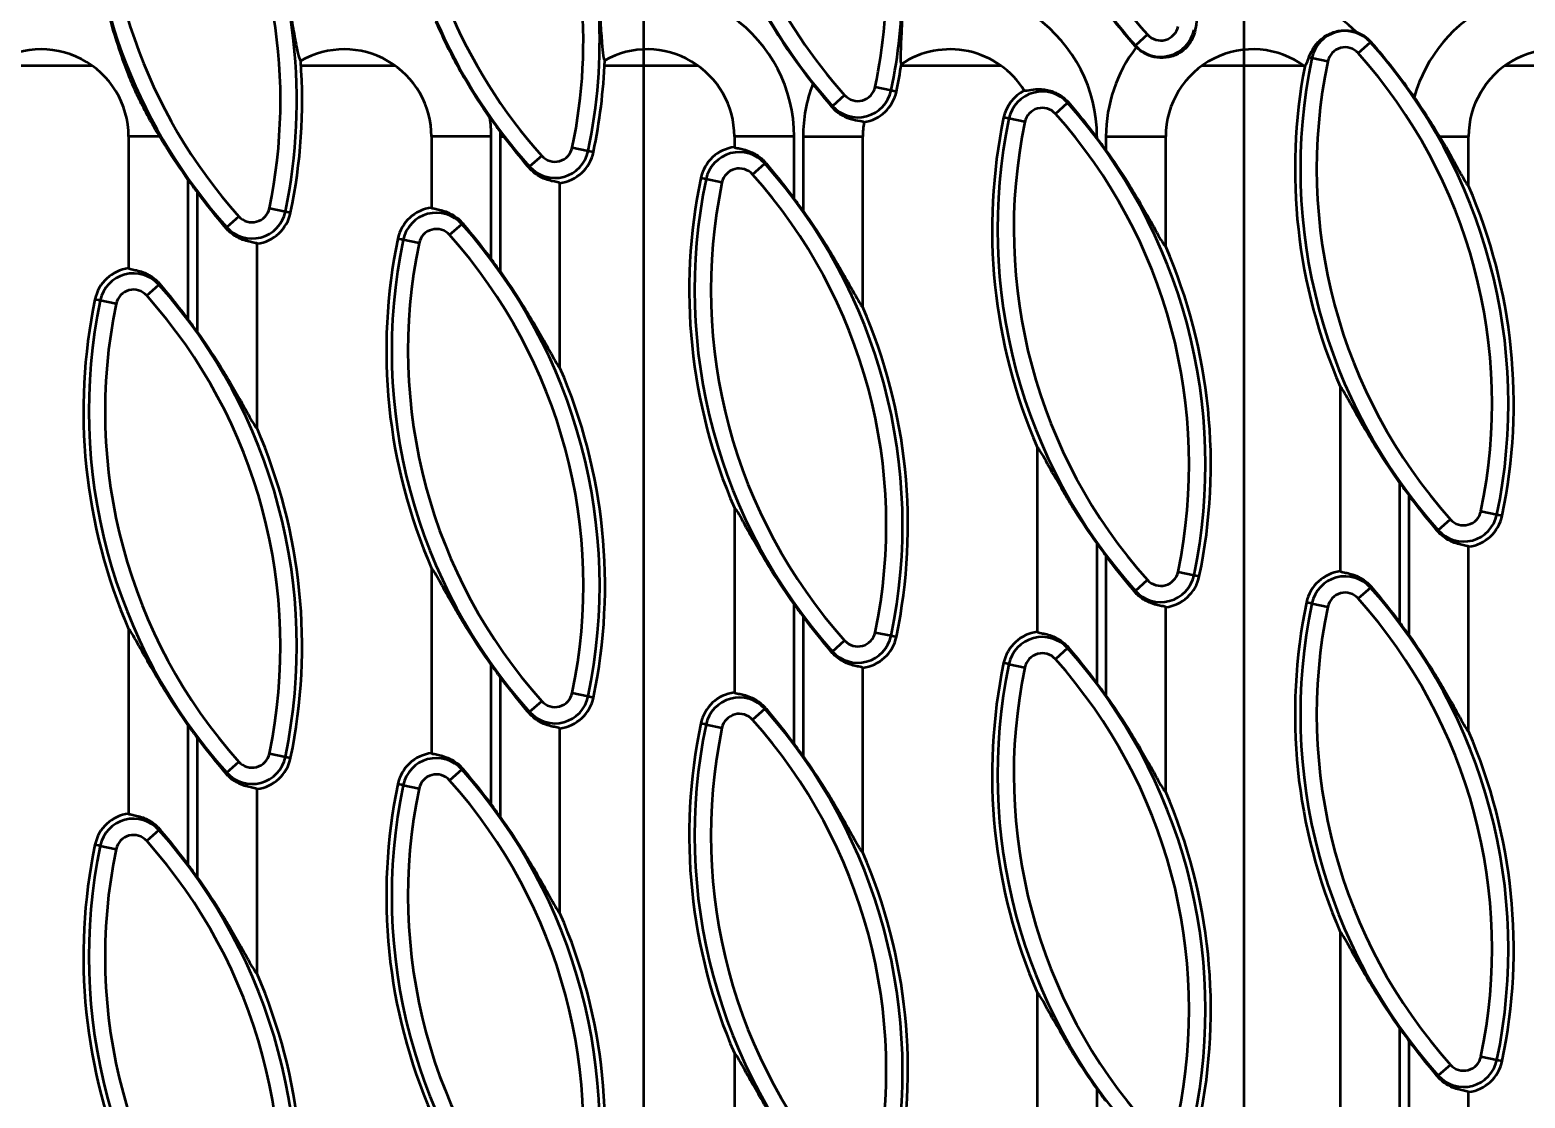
# Model space of a CAD drawing. Header units: millimetres. Extents: x 0 to 2774, y -40 to 1485.
# Drawn here: x 1103.8 to 1240.9, y 571.4 to 669.3 of the extents above; entities that cross this region are included whole.
import ezdxf

# ---------------------------------------------------------------- set-up
doc = ezdxf.new("R2010")
doc.units = ezdxf.units.MM
doc.header["$LTSCALE"] = 2.5
for name, color, linetype, lineweight in [('Detailumgrenzung (ISO)', 7, 'Continuous', 50), ('Sichtbar (ISO)', 7, 'Continuous', 50), ('Sichtbar schmal (ISO)', 7, 'Continuous', 50)]:
    doc.layers.add(name, color=color, linetype=linetype, lineweight=lineweight)

# ---------------------------------------------------------------- blocks, each defined once
blk = doc.blocks.new('2DDetail0')
at = {"layer": 'Detailumgrenzung (ISO)', "flags": 128}
blk.add_lwpolyline([(464.043, 172.653), (486.068, 172.653), (486.068, 281.458), (464.043, 281.458), (464.043, 172.653)], dxfattribs=at)

msp = doc.modelspace()

# ---------------------------------------------------------------- linework, layer by layer
at = {"layer": 'Sichtbar (ISO)'}
for p, q in [((1112.877, 659.516), (1112.877, 647.439)), ((1140.655, 659.516), (1140.655, 652.995)), ((1168.433, 659.516), (1168.433, 658.55)), ((1180.21, 643.883), (1180.21, 659.516)), ((1207.988, 649.439), (1207.988, 659.516)), ((1235.766, 654.994), (1235.766, 659.516)), ((1152.433, 638.328), (1152.433, 655.258)), ((1124.655, 632.772), (1124.655, 649.703)), ((1223.988, 636.592), (1223.988, 619.662)), ((1196.21, 631.037), (1196.21, 614.106)), ((1168.433, 625.481), (1168.433, 608.55)), ((1235.766, 604.994), (1235.766, 621.925)), ((1140.655, 619.926), (1140.655, 602.995)), ((1207.988, 599.439), (1207.988, 616.37)), ((1112.877, 614.37), (1112.877, 597.439)), ((1180.21, 593.883), (1180.21, 610.814)), ((1152.433, 588.328), (1152.433, 605.258)), ((1124.655, 582.772), (1124.655, 599.703)), ((1223.988, 586.592), (1223.988, 569.662)), ((1196.21, 581.037), (1196.21, 564.106)), ((1168.433, 575.481), (1168.433, 558.55)), ((1235.766, 554.994), (1235.766, 571.925))]:
    msp.add_line(p, q, dxfattribs=at)
for centre, radius, start, end in [((1214.504, 695.449), 49.775, 204.2374, 218.65446), ((1242.282, 701.005), 49.775, 211.47535, 221.785), ((1207.534, 669.953), 3.175, 221.785, 224.96502), ((1224.442, 666.078), 3.175, 41.785, 70.76618), ((1189.694, 635.026), 49.775, 34.36694, 41.785), ((1104.877, 659.516), 8, 0, 125.3978), ((1078.583, 662.804), 50.212, 348.215, 4.16225), ((1132.655, 659.516), 8, 0, 119.92904), ((1106.361, 668.36), 50.212, 348.215, 357.88226), ((1160.433, 659.516), 8, 0, 119.12127), ((1188.21, 659.516), 8, 31.81441, 123.90218), ((1215.988, 659.516), 8, 53.61332, 180), ((1243.766, 659.516), 8, 59.63825, 180), ((1134.139, 673.915), 50.212, 348.215, 351.10984), ((1270.059, 656.56), 50.212, 169.21541, 203.43238), ((1196.664, 660.522), 3.612, 117.2781, 168.215), ((1179.757, 664.398), 3.612, 278.95512, 348.215), ((1186.726, 689.894), 49.775, 215.13482, 216.97769), ((1242.282, 651.005), 50.212, 168.215, 203.43238), ((1188.21, 659.516), 8, 170.54752, 180), ((1168.886, 654.967), 3.612, 97.21491, 168.215), ((1161.917, 629.471), 49.775, 35.35783, 36.96405), ((1151.979, 658.842), 3.612, 277.21491, 348.215), ((1158.948, 684.338), 49.775, 215.35783, 216.96405), ((1214.504, 645.449), 50.212, 168.215, 203.43238), ((1189.694, 635.026), 50.212, 348.215, 23.43238), ((1141.108, 649.411), 3.612, 97.21491, 168.215), ((1134.139, 623.915), 49.775, 35.35783, 36.96405), ((1124.201, 653.287), 3.612, 277.21491, 348.215), ((1186.726, 639.894), 50.212, 168.215, 203.43238), ((1161.917, 629.471), 50.212, 348.215, 23.43238), ((1113.331, 643.856), 3.612, 97.21491, 168.215), ((1106.361, 618.36), 49.775, 35.35783, 36.96405), ((1158.948, 634.338), 50.212, 168.215, 203.43238), ((1134.139, 623.915), 50.212, 348.215, 23.43238), ((1078.583, 612.804), 49.775, 35.35783, 36.96405), ((1106.361, 618.36), 50.212, 348.215, 23.43238), ((1078.583, 612.804), 50.212, 348.215, 23.43238), ((1270.059, 656.56), 49.775, 215.35783, 216.96405), ((1235.312, 625.509), 3.612, 277.21491, 348.215), ((1242.282, 651.005), 49.775, 215.35783, 216.96405), ((1207.534, 619.953), 3.612, 277.21491, 348.215), ((1224.442, 616.078), 3.612, 97.21491, 168.215), ((1214.504, 645.449), 49.775, 215.35783, 216.96405), ((1270.059, 606.56), 50.212, 168.215, 203.43238), ((1189.694, 585.026), 49.775, 35.35783, 36.96405), ((1179.757, 614.398), 3.612, 277.21491, 348.215), ((1196.664, 610.522), 3.612, 97.21491, 168.215), ((1186.726, 639.894), 49.775, 215.35783, 216.96405), ((1242.282, 601.005), 50.212, 168.215, 203.43238), ((1161.917, 579.471), 49.775, 35.35783, 36.96405), ((1151.979, 608.842), 3.612, 277.21491, 348.215), ((1168.886, 604.967), 3.612, 97.21491, 168.215), ((1158.948, 634.338), 49.775, 215.35783, 216.96405), ((1214.504, 595.449), 50.212, 168.215, 203.43238), ((1189.694, 585.026), 50.212, 348.215, 23.43238), ((1134.139, 573.915), 49.775, 35.35783, 36.96405), ((1124.201, 603.287), 3.612, 277.21491, 348.215), ((1141.108, 599.411), 3.612, 97.21491, 168.215), ((1186.726, 589.894), 50.212, 168.215, 203.43238), ((1161.917, 579.471), 50.212, 348.215, 23.43238), ((1106.361, 568.36), 49.775, 35.35783, 36.96405), ((1113.331, 593.856), 3.612, 97.21491, 168.215), ((1158.948, 584.338), 50.212, 168.215, 203.43238), ((1134.139, 573.915), 50.212, 348.215, 23.43238), ((1078.583, 562.804), 49.775, 35.35783, 36.96405), ((1106.361, 568.36), 50.212, 348.215, 23.43238), ((1078.583, 562.804), 50.212, 348.215, 23.43238), ((1270.059, 606.56), 49.775, 215.35783, 216.96405), ((1235.312, 575.509), 3.612, 277.21491, 348.215), ((1242.282, 601.005), 49.775, 215.35783, 216.96405)]:
    msp.add_arc(centre, radius, start, end, dxfattribs=at)
for points, knots in [([(1127.507, 671.971), (1127.637, 671.276), (1127.762, 670.585), (1128.001, 669.253), (1128.111, 668.625), (1128.304, 667.606), (1128.388, 667.204), (1128.538, 666.643), (1128.604, 666.483), (1128.663, 666.449)], [-0.83073012, -0.83073012, -0.83073012, -0.83073012, -0.61869825, -0.61869825, -0.39679212, -0.39679212, -0.19477847, -0.19477847, 0, 0, 0, 0]), ([(1155.985, 672.238), (1156.045, 671.469), (1156.099, 670.705), (1156.196, 669.293), (1156.238, 668.648), (1156.318, 667.632), (1156.356, 667.237), (1156.441, 666.694), (1156.487, 666.539), (1156.539, 666.504)], [-0.83946536, -0.83946536, -0.83946536, -0.83946536, -0.60841868, -0.60841868, -0.38200031, -0.38200031, -0.18504389, -0.18504389, 0, 0, 0, 0]), ([(1183.887, 672.281), (1183.871, 671.795), (1183.853, 671.312), (1183.813, 670.368), (1183.792, 669.909), (1183.737, 668.758), (1183.703, 668.099), (1183.668, 667.139), (1183.661, 666.785), (1183.682, 666.317), (1183.706, 666.185), (1183.748, 666.155)], [-0.86498591, -0.86498591, -0.86498591, -0.86498591, -0.71988853, -0.71988853, -0.5752164, -0.5752164, -0.33887455, -0.33887455, -0.15901342, -0.15901342, 0, 0, 0, 0]), ([(1211.142, 672.091), (1211.007, 671.192), (1210.862, 670.302), (1210.706, 669.402), (1210.697, 669.348), (1210.688, 669.295)], [-0.52212681, -0.52212681, -0.52212681, -0.52212681, -0.25051168, -0.25051168, -0.23341068, -0.23341068, -0.23341068, -0.23341068]), ([(1115.738, 659.516), (1115.478, 659.943), (1115.233, 660.359), (1114.645, 661.393), (1114.335, 661.971), (1113.829, 662.983), (1113.632, 663.399), (1113.217, 664.33), (1113.016, 664.815), (1112.507, 666.123), (1112.207, 666.974), (1111.559, 668.984), (1111.187, 670.253), (1110.829, 671.607)], [-1.6298574, -1.6298574, -1.6298574, -1.6298574, -1.4526309, -1.4526309, -1.1869705, -1.1869705, -0.9968914, -0.9968914, -0.7798687, -0.7798687, -0.4201663, -0.4201663, 0, 0, 0, 0]), ([(1146.02, 661.248), (1145.692, 661.715), (1145.369, 662.188), (1144.77, 663.097), (1144.487, 663.542), (1143.86, 664.563), (1143.533, 665.123), (1142.871, 666.316), (1142.56, 666.908), (1141.838, 668.355), (1141.453, 669.187), (1141.087, 670.029)], [-0.99107799, -0.99107799, -0.99107799, -0.99107799, -0.82202369, -0.82202369, -0.66846052, -0.66846052, -0.4742175, -0.4742175, -0.27546673, -0.27546673, 0, 0, 0, 0]), ([(1210.688, 669.295), (1210.642, 669.032), (1210.563, 668.775), (1210.325, 668.245), (1210.15, 667.972), (1209.734, 667.513), (1209.514, 667.33), (1208.946, 666.985), (1208.611, 666.862), (1207.945, 666.725), (1207.577, 666.709), (1206.856, 666.807), (1206.514, 666.908), (1205.858, 667.228), (1205.553, 667.444), (1205.288, 667.71)], [-0.73449224, -0.73449224, -0.73449224, -0.73449224, -0.64825933, -0.64825933, -0.54719099, -0.54719099, -0.45836789, -0.45836789, -0.34416788, -0.34416788, -0.22323963, -0.22323963, -0.11271309, -0.11271309, 0, 0, 0, 0]), ([(1221.122, 666.77), (1221.202, 667.001), (1221.312, 667.262), (1221.642, 667.815), (1221.864, 668.104), (1222.424, 668.612), (1222.739, 668.823), (1223.466, 669.138), (1223.861, 669.233), (1224.682, 669.271), (1225.096, 669.212), (1225.488, 669.076)], [-0.63329191, -0.63329191, -0.63329191, -0.63329191, -0.50508909, -0.50508909, -0.37047539, -0.37047539, -0.24771256, -0.24771256, -0.12447132, -0.12447132, 0, 0, 0, 0]), ([(1220.734, 665.956), (1220.787, 665.979), (1220.855, 666.089), (1220.993, 666.412), (1221.055, 666.576), (1221.122, 666.77)], [-0.55428354, -0.55428354, -0.55428354, -0.55428354, -0.39044752, -0.39044752, -0.28104472, -0.28104472, -0.28104472, -0.28104472]), ([(1195.008, 663.733), (1195.08, 663.715), (1195.226, 663.738), (1195.684, 663.812), (1195.988, 663.859), (1196.68, 663.858), (1197.04, 663.819), (1197.765, 663.609), (1198.12, 663.448), (1198.674, 663.058), (1198.879, 662.874), (1199.061, 662.664)], [-0.80285678, -0.80285678, -0.80285678, -0.80285678, -0.65849774, -0.65849774, -0.51041371, -0.51041371, -0.37627405, -0.37627405, -0.24873873, -0.24873873, -0.16363193, -0.16363193, -0.16363193, -0.16363193]), ([(1199.061, 662.664), (1199.481, 662.179), (1199.893, 661.686), (1200.742, 660.635), (1201.175, 660.079), (1201.601, 659.516)], [-0.40773775, -0.40773775, -0.40773775, -0.40773775, -0.21201726, -0.21201726, 0, 0, 0, 0]), ([(1180.319, 660.829), (1180.259, 660.887), (1180.044, 660.91), (1179.501, 661.004), (1179.173, 661.073), (1178.5, 661.339), (1178.181, 661.511), (1177.695, 661.892), (1177.518, 662.061), (1177.357, 662.253)], [-0.69657519, -0.69657519, -0.69657519, -0.69657519, -0.53053486, -0.53053486, -0.37895062, -0.37895062, -0.2483974, -0.2483974, -0.16724771, -0.16724771, -0.16724771, -0.16724771]), ([(1118.354, 655.534), (1117.671, 656.498), (1116.975, 657.535), (1116.124, 658.885), (1115.928, 659.202), (1115.738, 659.516)], [3.48531602, 3.48531602, 3.48531602, 3.48531602, 3.83122755, 3.83122755, 3.93779261, 3.93779261, 3.93779261, 3.93779261]), ([(1149.568, 656.688), (1149.524, 656.741), (1149.479, 656.794), (1148.728, 657.692), (1147.993, 658.605), (1147.322, 659.481), (1147.308, 659.498), (1147.295, 659.516)], [0.70958265, 0.70958265, 0.70958265, 0.70958265, 0.73010989, 0.73010989, 1.0546565, 1.0546565, 1.06126588, 1.06126588, 1.06126588, 1.06126588]), ([(1168.433, 658.55), (1168.481, 658.51), (1168.612, 658.48), (1169.087, 658.388), (1169.485, 658.312), (1170.093, 658.053), (1170.284, 657.958), (1170.668, 657.714), (1170.86, 657.566), (1171.119, 657.32), (1171.21, 657.224), (1171.297, 657.121)], [0.04336489, 0.04336489, 0.04336489, 0.04336489, 0.19996601, 0.19996601, 0.39993202, 0.39993202, 0.47560066, 0.47560066, 0.55126929, 0.55126929, 0.59299387, 0.59299387, 0.59299387, 0.59299387]), ([(1202.511, 658.275), (1203.194, 657.311), (1203.89, 656.273), (1205.314, 654.015), (1206.022, 652.794), (1206.983, 651.076), (1207.39, 650.326), (1207.734, 649.75), (1207.811, 649.628), (1207.926, 649.474), (1207.966, 649.436), (1207.988, 649.439)], [3.485316, 3.485316, 3.485316, 3.485316, 3.8312275, 3.8312275, 4.2428686, 4.2428686, 4.5039478, 4.5039478, 4.5816976, 4.5816976, 4.6534636, 4.6534636, 4.6534636, 4.6534636]), ([(1233.106, 659.516), (1233.229, 659.312), (1233.349, 659.109), (1234.004, 657.994), (1234.494, 657.108), (1235.097, 656.022), (1235.299, 655.659), (1235.536, 655.265), (1235.605, 655.159), (1235.708, 655.025), (1235.744, 654.992), (1235.766, 654.994)], [1.25122174, 1.25122174, 1.25122174, 1.25122174, 1.32007666, 1.32007666, 1.63136927, 1.63136927, 1.78495243, 1.78495243, 1.86174401, 1.86174401, 1.93251551, 1.93251551, 1.93251551, 1.93251551]), ([(1171.297, 657.121), (1171.341, 657.068), (1171.386, 657.015), (1172.137, 656.117), (1172.872, 655.204), (1173.656, 654.182), (1173.782, 654.015), (1173.91, 653.846)], [0.70958265, 0.70958265, 0.70958265, 0.70958265, 0.73010989, 0.73010989, 1.0546565, 1.0546565, 1.11670002, 1.11670002, 1.11670002, 1.11670002]), ([(1152.433, 655.258), (1152.384, 655.299), (1152.253, 655.329), (1151.778, 655.421), (1151.38, 655.497), (1150.772, 655.756), (1150.581, 655.851), (1150.197, 656.095), (1150.005, 656.243), (1149.746, 656.489), (1149.655, 656.585), (1149.568, 656.688)], [0.04336489, 0.04336489, 0.04336489, 0.04336489, 0.19996601, 0.19996601, 0.39993202, 0.39993202, 0.47560066, 0.47560066, 0.55126929, 0.55126929, 0.59299387, 0.59299387, 0.59299387, 0.59299387]), ([(1121.791, 651.133), (1121.746, 651.185), (1121.702, 651.239), (1120.95, 652.137), (1120.215, 653.05), (1119.432, 654.071), (1119.305, 654.238), (1119.178, 654.408)], [0.70958265, 0.70958265, 0.70958265, 0.70958265, 0.73010989, 0.73010989, 1.0546565, 1.0546565, 1.11670002, 1.11670002, 1.11670002, 1.11670002]), ([(1140.655, 652.995), (1140.703, 652.954), (1140.834, 652.925), (1141.31, 652.832), (1141.707, 652.757), (1142.315, 652.498), (1142.506, 652.402), (1142.89, 652.159), (1143.082, 652.01), (1143.341, 651.764), (1143.432, 651.669), (1143.519, 651.565)], [0.04336489, 0.04336489, 0.04336489, 0.04336489, 0.19996601, 0.19996601, 0.39993202, 0.39993202, 0.47560066, 0.47560066, 0.55126929, 0.55126929, 0.59299387, 0.59299387, 0.59299387, 0.59299387]), ([(1174.733, 652.719), (1175.417, 651.756), (1176.113, 650.718), (1177.536, 648.459), (1178.244, 647.238), (1179.205, 645.52), (1179.612, 644.77), (1179.956, 644.195), (1180.033, 644.072), (1180.148, 643.918), (1180.188, 643.881), (1180.21, 643.883)], [3.485316, 3.485316, 3.485316, 3.485316, 3.8312275, 3.8312275, 4.2428686, 4.2428686, 4.5039478, 4.5039478, 4.5816976, 4.5816976, 4.6534636, 4.6534636, 4.6534636, 4.6534636]), ([(1143.519, 651.565), (1143.563, 651.512), (1143.608, 651.459), (1144.359, 650.561), (1145.094, 649.648), (1145.878, 648.626), (1146.005, 648.459), (1146.132, 648.29)], [0.70958265, 0.70958265, 0.70958265, 0.70958265, 0.73010989, 0.73010989, 1.0546565, 1.0546565, 1.11670002, 1.11670002, 1.11670002, 1.11670002]), ([(1124.655, 649.703), (1124.606, 649.744), (1124.475, 649.773), (1124, 649.866), (1123.602, 649.941), (1122.994, 650.2), (1122.803, 650.296), (1122.419, 650.539), (1122.228, 650.688), (1121.968, 650.933), (1121.877, 651.029), (1121.791, 651.133)], [0.04336489, 0.04336489, 0.04336489, 0.04336489, 0.19996601, 0.19996601, 0.39993202, 0.39993202, 0.47560066, 0.47560066, 0.55126929, 0.55126929, 0.59299387, 0.59299387, 0.59299387, 0.59299387]), ([(1112.877, 647.439), (1112.925, 647.399), (1113.056, 647.369), (1113.532, 647.277), (1113.93, 647.201), (1114.537, 646.942), (1114.728, 646.847), (1115.112, 646.603), (1115.304, 646.455), (1115.563, 646.209), (1115.654, 646.113), (1115.741, 646.01)], [0.04336489, 0.04336489, 0.04336489, 0.04336489, 0.19996601, 0.19996601, 0.39993202, 0.39993202, 0.47560066, 0.47560066, 0.55126929, 0.55126929, 0.59299387, 0.59299387, 0.59299387, 0.59299387]), ([(1115.741, 646.01), (1115.786, 645.957), (1115.83, 645.904), (1116.582, 645.006), (1117.317, 644.093), (1118.1, 643.071), (1118.227, 642.904), (1118.354, 642.735)], [0.70958265, 0.70958265, 0.70958265, 0.70958265, 0.73010989, 0.73010989, 1.0546565, 1.0546565, 1.11670002, 1.11670002, 1.11670002, 1.11670002]), ([(1146.955, 647.164), (1147.639, 646.2), (1148.335, 645.162), (1149.758, 642.903), (1150.467, 641.683), (1151.428, 639.965), (1151.834, 639.215), (1152.178, 638.639), (1152.255, 638.517), (1152.37, 638.363), (1152.411, 638.325), (1152.433, 638.328)], [3.485316, 3.485316, 3.485316, 3.485316, 3.8312275, 3.8312275, 4.2428686, 4.2428686, 4.5039478, 4.5039478, 4.5816976, 4.5816976, 4.6534636, 4.6534636, 4.6534636, 4.6534636]), ([(1119.178, 641.608), (1119.861, 640.645), (1120.557, 639.607), (1121.981, 637.348), (1122.689, 636.127), (1123.65, 634.409), (1124.056, 633.659), (1124.4, 633.084), (1124.477, 632.961), (1124.593, 632.807), (1124.633, 632.77), (1124.655, 632.772)], [3.485316, 3.485316, 3.485316, 3.485316, 3.8312275, 3.8312275, 4.2428686, 4.2428686, 4.5039478, 4.5039478, 4.5816976, 4.5816976, 4.6534636, 4.6534636, 4.6534636, 4.6534636]), ([(1229.465, 627.756), (1228.782, 628.72), (1228.086, 629.758), (1226.662, 632.017), (1225.954, 633.237), (1224.993, 634.955), (1224.587, 635.705), (1224.243, 636.281), (1224.165, 636.403), (1224.05, 636.557), (1224.01, 636.595), (1223.988, 636.592)], [3.485316, 3.485316, 3.485316, 3.485316, 3.8312275, 3.8312275, 4.2428686, 4.2428686, 4.5039478, 4.5039478, 4.5816976, 4.5816976, 4.6534636, 4.6534636, 4.6534636, 4.6534636]), ([(1201.688, 622.201), (1201.004, 623.164), (1200.308, 624.202), (1198.884, 626.461), (1198.176, 627.682), (1197.215, 629.4), (1196.809, 630.15), (1196.465, 630.725), (1196.388, 630.848), (1196.272, 631.002), (1196.232, 631.039), (1196.21, 631.037)], [3.485316, 3.485316, 3.485316, 3.485316, 3.8312275, 3.8312275, 4.2428686, 4.2428686, 4.5039478, 4.5039478, 4.5816976, 4.5816976, 4.6534636, 4.6534636, 4.6534636, 4.6534636]), ([(1173.91, 616.645), (1173.226, 617.609), (1172.53, 618.647), (1171.107, 620.905), (1170.398, 622.126), (1169.437, 623.844), (1169.031, 624.594), (1168.687, 625.17), (1168.61, 625.292), (1168.495, 625.446), (1168.454, 625.484), (1168.433, 625.481)], [3.485316, 3.485316, 3.485316, 3.485316, 3.8312275, 3.8312275, 4.2428686, 4.2428686, 4.5039478, 4.5039478, 4.5816976, 4.5816976, 4.6534636, 4.6534636, 4.6534636, 4.6534636]), ([(1232.902, 623.355), (1232.857, 623.408), (1232.813, 623.461), (1232.061, 624.359), (1231.326, 625.272), (1230.543, 626.294), (1230.416, 626.461), (1230.289, 626.63)], [0.70958265, 0.70958265, 0.70958265, 0.70958265, 0.73010989, 0.73010989, 1.0546565, 1.0546565, 1.11670002, 1.11670002, 1.11670002, 1.11670002]), ([(1235.766, 621.925), (1235.717, 621.966), (1235.587, 621.995), (1235.111, 622.088), (1234.713, 622.163), (1234.105, 622.422), (1233.914, 622.518), (1233.531, 622.761), (1233.339, 622.91), (1233.079, 623.156), (1232.989, 623.251), (1232.902, 623.355)], [0.04336489, 0.04336489, 0.04336489, 0.04336489, 0.19996601, 0.19996601, 0.39993202, 0.39993202, 0.47560066, 0.47560066, 0.55126929, 0.55126929, 0.59299387, 0.59299387, 0.59299387, 0.59299387]), ([(1146.132, 611.09), (1145.448, 612.053), (1144.752, 613.091), (1143.329, 615.35), (1142.621, 616.571), (1141.66, 618.289), (1141.253, 619.038), (1140.909, 619.614), (1140.832, 619.737), (1140.717, 619.891), (1140.677, 619.928), (1140.655, 619.926)], [3.485316, 3.485316, 3.485316, 3.485316, 3.8312275, 3.8312275, 4.2428686, 4.2428686, 4.5039478, 4.5039478, 4.5816976, 4.5816976, 4.6534636, 4.6534636, 4.6534636, 4.6534636]), ([(1205.124, 617.799), (1205.079, 617.852), (1205.035, 617.905), (1204.283, 618.803), (1203.548, 619.716), (1202.765, 620.738), (1202.638, 620.905), (1202.511, 621.074)], [0.70958265, 0.70958265, 0.70958265, 0.70958265, 0.73010989, 0.73010989, 1.0546565, 1.0546565, 1.11670002, 1.11670002, 1.11670002, 1.11670002]), ([(1223.988, 619.662), (1224.037, 619.621), (1224.167, 619.591), (1224.643, 619.499), (1225.041, 619.423), (1225.648, 619.164), (1225.84, 619.069), (1226.223, 618.825), (1226.415, 618.677), (1226.675, 618.431), (1226.765, 618.335), (1226.852, 618.232)], [0.04336489, 0.04336489, 0.04336489, 0.04336489, 0.19996601, 0.19996601, 0.39993202, 0.39993202, 0.47560066, 0.47560066, 0.55126929, 0.55126929, 0.59299387, 0.59299387, 0.59299387, 0.59299387]), ([(1207.988, 616.37), (1207.94, 616.41), (1207.809, 616.44), (1207.333, 616.532), (1206.935, 616.608), (1206.328, 616.867), (1206.137, 616.962), (1205.753, 617.206), (1205.561, 617.354), (1205.302, 617.6), (1205.211, 617.696), (1205.124, 617.799)], [0.04336489, 0.04336489, 0.04336489, 0.04336489, 0.19996601, 0.19996601, 0.39993202, 0.39993202, 0.47560066, 0.47560066, 0.55126929, 0.55126929, 0.59299387, 0.59299387, 0.59299387, 0.59299387]), ([(1226.852, 618.232), (1226.897, 618.179), (1226.941, 618.126), (1227.693, 617.228), (1228.428, 616.315), (1229.211, 615.293), (1229.338, 615.126), (1229.465, 614.957)], [0.70958265, 0.70958265, 0.70958265, 0.70958265, 0.73010989, 0.73010989, 1.0546565, 1.0546565, 1.11670002, 1.11670002, 1.11670002, 1.11670002]), ([(1118.354, 605.534), (1117.671, 606.498), (1116.975, 607.535), (1115.551, 609.794), (1114.843, 611.015), (1113.882, 612.733), (1113.475, 613.483), (1113.131, 614.059), (1113.054, 614.181), (1112.939, 614.335), (1112.899, 614.372), (1112.877, 614.37)], [3.485316, 3.485316, 3.485316, 3.485316, 3.8312275, 3.8312275, 4.2428686, 4.2428686, 4.5039478, 4.5039478, 4.5816976, 4.5816976, 4.6534636, 4.6534636, 4.6534636, 4.6534636]), ([(1177.346, 612.244), (1177.302, 612.297), (1177.257, 612.35), (1176.506, 613.248), (1175.771, 614.161), (1174.987, 615.183), (1174.86, 615.349), (1174.733, 615.519)], [0.70958265, 0.70958265, 0.70958265, 0.70958265, 0.73010989, 0.73010989, 1.0546565, 1.0546565, 1.11670002, 1.11670002, 1.11670002, 1.11670002]), ([(1196.21, 614.106), (1196.259, 614.065), (1196.39, 614.036), (1196.865, 613.943), (1197.263, 613.868), (1197.871, 613.609), (1198.062, 613.513), (1198.446, 613.27), (1198.638, 613.121), (1198.897, 612.875), (1198.988, 612.78), (1199.074, 612.676)], [0.04336489, 0.04336489, 0.04336489, 0.04336489, 0.19996601, 0.19996601, 0.39993202, 0.39993202, 0.47560066, 0.47560066, 0.55126929, 0.55126929, 0.59299387, 0.59299387, 0.59299387, 0.59299387]), ([(1230.289, 613.83), (1230.972, 612.867), (1231.668, 611.829), (1233.092, 609.57), (1233.8, 608.349), (1234.761, 606.632), (1235.167, 605.882), (1235.511, 605.306), (1235.589, 605.183), (1235.704, 605.029), (1235.744, 604.992), (1235.766, 604.994)], [3.485316, 3.485316, 3.485316, 3.485316, 3.8312275, 3.8312275, 4.2428686, 4.2428686, 4.5039478, 4.5039478, 4.5816976, 4.5816976, 4.6534636, 4.6534636, 4.6534636, 4.6534636]), ([(1180.21, 610.814), (1180.162, 610.855), (1180.031, 610.884), (1179.555, 610.977), (1179.158, 611.052), (1178.55, 611.311), (1178.359, 611.407), (1177.975, 611.65), (1177.783, 611.799), (1177.524, 612.045), (1177.433, 612.14), (1177.346, 612.244)], [0.04336489, 0.04336489, 0.04336489, 0.04336489, 0.19996601, 0.19996601, 0.39993202, 0.39993202, 0.47560066, 0.47560066, 0.55126929, 0.55126929, 0.59299387, 0.59299387, 0.59299387, 0.59299387]), ([(1199.074, 612.676), (1199.119, 612.623), (1199.163, 612.57), (1199.915, 611.672), (1200.65, 610.759), (1201.433, 609.737), (1201.56, 609.571), (1201.688, 609.401)], [0.70958265, 0.70958265, 0.70958265, 0.70958265, 0.73010989, 0.73010989, 1.0546565, 1.0546565, 1.11670002, 1.11670002, 1.11670002, 1.11670002]), ([(1149.568, 606.688), (1149.524, 606.741), (1149.479, 606.794), (1148.728, 607.692), (1147.993, 608.605), (1147.209, 609.627), (1147.083, 609.794), (1146.955, 609.963)], [0.70958265, 0.70958265, 0.70958265, 0.70958265, 0.73010989, 0.73010989, 1.0546565, 1.0546565, 1.11670002, 1.11670002, 1.11670002, 1.11670002]), ([(1168.433, 608.55), (1168.481, 608.51), (1168.612, 608.48), (1169.087, 608.388), (1169.485, 608.312), (1170.093, 608.053), (1170.284, 607.958), (1170.668, 607.714), (1170.86, 607.566), (1171.119, 607.32), (1171.21, 607.224), (1171.297, 607.121)], [0.04336489, 0.04336489, 0.04336489, 0.04336489, 0.19996601, 0.19996601, 0.39993202, 0.39993202, 0.47560066, 0.47560066, 0.55126929, 0.55126929, 0.59299387, 0.59299387, 0.59299387, 0.59299387]), ([(1202.511, 608.275), (1203.194, 607.311), (1203.89, 606.273), (1205.314, 604.015), (1206.022, 602.794), (1206.983, 601.076), (1207.39, 600.326), (1207.734, 599.75), (1207.811, 599.628), (1207.926, 599.474), (1207.966, 599.436), (1207.988, 599.439)], [3.485316, 3.485316, 3.485316, 3.485316, 3.8312275, 3.8312275, 4.2428686, 4.2428686, 4.5039478, 4.5039478, 4.5816976, 4.5816976, 4.6534636, 4.6534636, 4.6534636, 4.6534636]), ([(1152.433, 605.258), (1152.384, 605.299), (1152.253, 605.329), (1151.778, 605.421), (1151.38, 605.497), (1150.772, 605.756), (1150.581, 605.851), (1150.197, 606.095), (1150.005, 606.243), (1149.746, 606.489), (1149.655, 606.585), (1149.568, 606.688)], [0.04336489, 0.04336489, 0.04336489, 0.04336489, 0.19996601, 0.19996601, 0.39993202, 0.39993202, 0.47560066, 0.47560066, 0.55126929, 0.55126929, 0.59299387, 0.59299387, 0.59299387, 0.59299387]), ([(1171.297, 607.121), (1171.341, 607.068), (1171.386, 607.015), (1172.137, 606.117), (1172.872, 605.204), (1173.656, 604.182), (1173.782, 604.015), (1173.91, 603.846)], [0.70958265, 0.70958265, 0.70958265, 0.70958265, 0.73010989, 0.73010989, 1.0546565, 1.0546565, 1.11670002, 1.11670002, 1.11670002, 1.11670002]), ([(1121.791, 601.133), (1121.746, 601.185), (1121.702, 601.239), (1120.95, 602.137), (1120.215, 603.05), (1119.432, 604.071), (1119.305, 604.238), (1119.178, 604.408)], [0.70958265, 0.70958265, 0.70958265, 0.70958265, 0.73010989, 0.73010989, 1.0546565, 1.0546565, 1.11670002, 1.11670002, 1.11670002, 1.11670002]), ([(1140.655, 602.995), (1140.703, 602.954), (1140.834, 602.925), (1141.31, 602.832), (1141.707, 602.757), (1142.315, 602.498), (1142.506, 602.402), (1142.89, 602.159), (1143.082, 602.01), (1143.341, 601.764), (1143.432, 601.669), (1143.519, 601.565)], [0.04336489, 0.04336489, 0.04336489, 0.04336489, 0.19996601, 0.19996601, 0.39993202, 0.39993202, 0.47560066, 0.47560066, 0.55126929, 0.55126929, 0.59299387, 0.59299387, 0.59299387, 0.59299387]), ([(1174.733, 602.719), (1175.417, 601.756), (1176.113, 600.718), (1177.536, 598.459), (1178.244, 597.238), (1179.205, 595.52), (1179.612, 594.77), (1179.956, 594.195), (1180.033, 594.072), (1180.148, 593.918), (1180.188, 593.881), (1180.21, 593.883)], [3.485316, 3.485316, 3.485316, 3.485316, 3.8312275, 3.8312275, 4.2428686, 4.2428686, 4.5039478, 4.5039478, 4.5816976, 4.5816976, 4.6534636, 4.6534636, 4.6534636, 4.6534636]), ([(1124.655, 599.703), (1124.606, 599.744), (1124.475, 599.773), (1124, 599.866), (1123.602, 599.941), (1122.994, 600.2), (1122.803, 600.296), (1122.419, 600.539), (1122.228, 600.688), (1121.968, 600.933), (1121.877, 601.029), (1121.791, 601.133)], [0.04336489, 0.04336489, 0.04336489, 0.04336489, 0.19996601, 0.19996601, 0.39993202, 0.39993202, 0.47560066, 0.47560066, 0.55126929, 0.55126929, 0.59299387, 0.59299387, 0.59299387, 0.59299387]), ([(1143.519, 601.565), (1143.563, 601.512), (1143.608, 601.459), (1144.359, 600.561), (1145.094, 599.648), (1145.878, 598.626), (1146.005, 598.459), (1146.132, 598.29)], [0.70958265, 0.70958265, 0.70958265, 0.70958265, 0.73010989, 0.73010989, 1.0546565, 1.0546565, 1.11670002, 1.11670002, 1.11670002, 1.11670002]), ([(1112.877, 597.439), (1112.925, 597.399), (1113.056, 597.369), (1113.532, 597.277), (1113.93, 597.201), (1114.537, 596.942), (1114.728, 596.847), (1115.112, 596.603), (1115.304, 596.455), (1115.563, 596.209), (1115.654, 596.113), (1115.741, 596.01)], [0.04336489, 0.04336489, 0.04336489, 0.04336489, 0.19996601, 0.19996601, 0.39993202, 0.39993202, 0.47560066, 0.47560066, 0.55126929, 0.55126929, 0.59299387, 0.59299387, 0.59299387, 0.59299387]), ([(1146.955, 597.164), (1147.639, 596.2), (1148.335, 595.162), (1149.758, 592.903), (1150.467, 591.683), (1151.428, 589.965), (1151.834, 589.215), (1152.178, 588.639), (1152.255, 588.517), (1152.37, 588.363), (1152.411, 588.325), (1152.433, 588.328)], [3.485316, 3.485316, 3.485316, 3.485316, 3.8312275, 3.8312275, 4.2428686, 4.2428686, 4.5039478, 4.5039478, 4.5816976, 4.5816976, 4.6534636, 4.6534636, 4.6534636, 4.6534636]), ([(1115.741, 596.01), (1115.786, 595.957), (1115.83, 595.904), (1116.582, 595.006), (1117.317, 594.093), (1118.1, 593.071), (1118.227, 592.904), (1118.354, 592.735)], [0.70958265, 0.70958265, 0.70958265, 0.70958265, 0.73010989, 0.73010989, 1.0546565, 1.0546565, 1.11670002, 1.11670002, 1.11670002, 1.11670002]), ([(1119.178, 591.608), (1119.861, 590.645), (1120.557, 589.607), (1121.981, 587.348), (1122.689, 586.127), (1123.65, 584.409), (1124.056, 583.659), (1124.4, 583.084), (1124.477, 582.961), (1124.593, 582.807), (1124.633, 582.77), (1124.655, 582.772)], [3.485316, 3.485316, 3.485316, 3.485316, 3.8312275, 3.8312275, 4.2428686, 4.2428686, 4.5039478, 4.5039478, 4.5816976, 4.5816976, 4.6534636, 4.6534636, 4.6534636, 4.6534636]), ([(1229.465, 577.756), (1228.782, 578.72), (1228.086, 579.758), (1226.662, 582.017), (1225.954, 583.237), (1224.993, 584.955), (1224.587, 585.705), (1224.243, 586.281), (1224.165, 586.403), (1224.05, 586.557), (1224.01, 586.595), (1223.988, 586.592)], [3.485316, 3.485316, 3.485316, 3.485316, 3.8312275, 3.8312275, 4.2428686, 4.2428686, 4.5039478, 4.5039478, 4.5816976, 4.5816976, 4.6534636, 4.6534636, 4.6534636, 4.6534636]), ([(1201.688, 572.201), (1201.004, 573.164), (1200.308, 574.202), (1198.884, 576.461), (1198.176, 577.682), (1197.215, 579.4), (1196.809, 580.15), (1196.465, 580.725), (1196.388, 580.848), (1196.272, 581.002), (1196.232, 581.039), (1196.21, 581.037)], [3.485316, 3.485316, 3.485316, 3.485316, 3.8312275, 3.8312275, 4.2428686, 4.2428686, 4.5039478, 4.5039478, 4.5816976, 4.5816976, 4.6534636, 4.6534636, 4.6534636, 4.6534636]), ([(1232.902, 573.355), (1232.857, 573.408), (1232.813, 573.461), (1232.061, 574.359), (1231.326, 575.272), (1230.543, 576.294), (1230.416, 576.461), (1230.289, 576.63)], [0.70958265, 0.70958265, 0.70958265, 0.70958265, 0.73010989, 0.73010989, 1.0546565, 1.0546565, 1.11670002, 1.11670002, 1.11670002, 1.11670002]), ([(1173.91, 566.645), (1173.226, 567.609), (1172.53, 568.647), (1171.107, 570.905), (1170.398, 572.126), (1169.437, 573.844), (1169.031, 574.594), (1168.687, 575.17), (1168.61, 575.292), (1168.495, 575.446), (1168.454, 575.484), (1168.433, 575.481)], [3.485316, 3.485316, 3.485316, 3.485316, 3.8312275, 3.8312275, 4.2428686, 4.2428686, 4.5039478, 4.5039478, 4.5816976, 4.5816976, 4.6534636, 4.6534636, 4.6534636, 4.6534636]), ([(1235.766, 571.925), (1235.717, 571.966), (1235.587, 571.995), (1235.111, 572.088), (1234.713, 572.163), (1234.105, 572.422), (1233.914, 572.518), (1233.531, 572.761), (1233.339, 572.91), (1233.079, 573.156), (1232.989, 573.251), (1232.902, 573.355)], [0.04336489, 0.04336489, 0.04336489, 0.04336489, 0.19996601, 0.19996601, 0.39993202, 0.39993202, 0.47560066, 0.47560066, 0.55126929, 0.55126929, 0.59299387, 0.59299387, 0.59299387, 0.59299387])]:
    msp.add_open_spline(points, degree=3, knots=knots, dxfattribs=at)
for points in [[(1177.357, 662.253), (1176.798, 662.921), (1176.213, 663.634), (1175.633, 664.359)], [(1230.781, 663.124), (1231.672, 661.82), (1232.471, 660.574), (1233.106, 659.516)], [(1147.295, 659.516), (1147.184, 659.661), (1147.073, 659.807), (1146.962, 659.954)], [(1201.601, 659.516), (1201.63, 659.478), (1201.659, 659.44), (1201.688, 659.401)]]:
    msp.add_open_spline(points, degree=3, dxfattribs=at)
at = {"layer": 'Sichtbar schmal (ISO)'}
for p, q in [((1210.588, 669.316), (1210.688, 669.295)), ((1205.208, 667.875), (1205.167, 667.838)), ((1206.322, 668.87), (1205.208, 667.875)), ((1225.654, 667.161), (1226.768, 668.157)), ((1226.768, 668.157), (1226.809, 668.193)), ((1221.388, 666.715), (1221.122, 666.77)), ((1222.851, 666.41), (1221.388, 666.715)), ((1109.564, 665.998), (1100.25, 665.998)), ((1137.342, 665.998), (1128.694, 665.998)), ((1165.12, 665.998), (1156.518, 665.998)), ((1192.898, 665.998), (1183.723, 665.998)), ((1220.676, 665.998), (1211.301, 665.998)), ((1247.775, 665.998), (1239.078, 665.998)), ((1181.348, 664.066), (1182.811, 663.761)), ((1182.811, 663.761), (1183.293, 663.66)), ((1177.43, 662.319), (1177.357, 662.253)), ((1178.545, 663.315), (1177.43, 662.319)), ((1197.876, 661.605), (1198.99, 662.601)), ((1198.99, 662.601), (1199.061, 662.664)), ((1193.61, 661.159), (1193.128, 661.26)), ((1195.073, 660.854), (1193.61, 661.159)), ((1115.738, 659.516), (1112.877, 659.516)), ((1146.132, 659.516), (1140.655, 659.516)), ((1146.132, 648.29), (1146.132, 659.516)), ((1146.955, 659.516), (1147.295, 659.516)), ((1146.955, 659.516), (1146.955, 647.164)), ((1153.57, 658.51), (1155.033, 658.205)), ((1155.033, 658.205), (1155.515, 658.104)), ((1173.91, 659.516), (1168.433, 659.516)), ((1173.91, 653.846), (1173.91, 659.516)), ((1174.733, 659.516), (1180.21, 659.516)), ((1174.733, 659.516), (1174.733, 652.719)), ((1201.688, 659.516), (1201.601, 659.516)), ((1201.688, 659.401), (1201.688, 659.516)), ((1202.511, 659.516), (1207.988, 659.516)), ((1202.511, 659.516), (1202.511, 658.275)), ((1233.106, 659.516), (1235.766, 659.516)), ((1150.767, 657.759), (1149.653, 656.763)), ((1170.098, 656.05), (1171.212, 657.046)), ((1171.212, 657.046), (1171.297, 657.121)), ((1118.354, 642.735), (1118.354, 655.534)), ((1149.653, 656.763), (1149.568, 656.688)), ((1165.832, 655.604), (1165.35, 655.704)), ((1167.295, 655.299), (1165.832, 655.604)), ((1119.178, 654.408), (1119.178, 641.608)), ((1125.792, 652.955), (1127.255, 652.649)), ((1122.989, 652.204), (1121.875, 651.208)), ((1127.255, 652.649), (1127.737, 652.549)), ((1142.32, 650.494), (1143.435, 651.49)), ((1143.435, 651.49), (1143.519, 651.565)), ((1121.875, 651.208), (1121.791, 651.133)), ((1138.054, 650.048), (1137.572, 650.149)), ((1139.517, 649.743), (1138.054, 650.048)), ((1114.543, 644.939), (1115.657, 645.934)), ((1115.657, 645.934), (1115.741, 646.01)), ((1110.277, 644.493), (1109.794, 644.593)), ((1111.739, 644.188), (1110.277, 644.493)), ((1229.465, 614.957), (1229.465, 627.756)), ((1230.289, 626.63), (1230.289, 613.83)), ((1232.986, 623.43), (1234.1, 624.426)), ((1236.903, 625.177), (1238.366, 624.872)), ((1238.366, 624.872), (1238.848, 624.771)), ((1232.986, 623.43), (1232.902, 623.355)), ((1201.688, 609.401), (1201.688, 622.201)), ((1202.511, 621.074), (1202.511, 608.275)), ((1205.208, 617.875), (1206.322, 618.87)), ((1209.126, 619.621), (1210.588, 619.316)), ((1210.588, 619.316), (1211.071, 619.216)), ((1205.208, 617.875), (1205.124, 617.799)), ((1226.768, 618.157), (1225.654, 617.161)), ((1226.768, 618.157), (1226.852, 618.232)), ((1173.91, 603.846), (1173.91, 616.645)), ((1221.388, 616.715), (1220.905, 616.816)), ((1221.388, 616.715), (1222.851, 616.41)), ((1174.733, 615.519), (1174.733, 602.719)), ((1177.43, 612.319), (1178.545, 613.315)), ((1181.348, 614.066), (1182.811, 613.761)), ((1182.811, 613.761), (1183.293, 613.66)), ((1177.43, 612.319), (1177.346, 612.244)), ((1198.99, 612.601), (1197.876, 611.605)), ((1198.99, 612.601), (1199.074, 612.676)), ((1146.132, 598.29), (1146.132, 611.09)), ((1193.61, 611.159), (1193.128, 611.26)), ((1193.61, 611.159), (1195.073, 610.854)), ((1146.955, 609.963), (1146.955, 597.164)), ((1149.653, 606.763), (1150.767, 607.759)), ((1153.57, 608.51), (1155.033, 608.205)), ((1155.033, 608.205), (1155.515, 608.104)), ((1149.653, 606.763), (1149.568, 606.688)), ((1171.212, 607.046), (1170.098, 606.05)), ((1171.212, 607.046), (1171.297, 607.121)), ((1118.354, 592.735), (1118.354, 605.534)), ((1165.832, 605.604), (1165.35, 605.704)), ((1165.832, 605.604), (1167.295, 605.299)), ((1119.178, 604.408), (1119.178, 591.608)), ((1121.875, 601.208), (1122.989, 602.204)), ((1125.792, 602.955), (1127.255, 602.649)), ((1127.255, 602.649), (1127.737, 602.549)), ((1121.875, 601.208), (1121.791, 601.133)), ((1143.435, 601.49), (1142.32, 600.494)), ((1143.435, 601.49), (1143.519, 601.565)), ((1138.054, 600.048), (1137.572, 600.149)), ((1138.054, 600.048), (1139.517, 599.743)), ((1115.657, 595.934), (1114.543, 594.939)), ((1115.657, 595.934), (1115.741, 596.01)), ((1110.277, 594.493), (1109.794, 594.593)), ((1110.277, 594.493), (1111.739, 594.188)), ((1229.465, 564.957), (1229.465, 577.756)), ((1230.289, 576.63), (1230.289, 563.83)), ((1236.903, 575.177), (1238.366, 574.872)), ((1238.366, 574.872), (1238.848, 574.771)), ((1232.986, 573.43), (1232.902, 573.355)), ((1234.1, 574.426), (1232.986, 573.43)), ((1201.688, 559.401), (1201.688, 572.201))]:
    msp.add_line(p, q, dxfattribs=at)
for centre, radius, start, end in [((1158.948, 684.338), 48.226, 176.63675, 221.785), ((1078.583, 662.804), 48.226, 348.215, 30.34383), ((1186.726, 689.894), 48.226, 183.24086, 221.785), ((1106.361, 668.36), 48.226, 348.215, 22.95378), ((1214.504, 695.449), 48.226, 189.88859, 221.785), ((1134.139, 673.915), 48.226, 348.215, 15.94944), ((1158.948, 684.338), 49.72, 181.06055, 221.785), ((1078.583, 662.804), 49.72, 348.215, 24.49369), ((1186.726, 689.894), 49.72, 187.48383, 221.785), ((1106.361, 668.36), 49.72, 348.215, 17.62921), ((1214.504, 695.449), 49.72, 194.00364, 221.785), ((1134.139, 673.915), 49.72, 348.215, 11.01806), ((1242.282, 701.005), 49.72, 204.47026, 221.785), ((1242.282, 701.005), 48.226, 204.47026, 221.785), ((1160.433, 659.516), 13.477, 0, 109.26983), ((1188.21, 659.516), 13.477, 0, 108.71035), ((1215.988, 659.516), 13.477, 45.18149, 111.07617), ((1243.766, 659.516), 13.477, 66.97504, 164.47003), ((1207.534, 669.953), 3.12, 221.785, 348.215), ((1207.534, 669.953), 1.626, 221.785, 348.215), ((1224.442, 666.078), 3.12, 41.785, 168.215), ((1189.694, 635.026), 49.72, 348.215, 41.785), ((1215.988, 659.516), 13.477, 142.55524, 180), ((1270.059, 656.56), 49.72, 168.215, 221.785), ((1270.059, 656.56), 48.226, 168.215, 221.785), ((1224.442, 666.078), 1.626, 41.785, 168.215), ((1189.694, 635.026), 48.226, 348.215, 41.785), ((1188.21, 659.516), 13.477, 158.93996, 180), ((1179.757, 664.398), 3.12, 221.785, 348.215), ((1179.757, 664.398), 1.626, 221.785, 348.215), ((1196.664, 660.522), 3.12, 41.785, 168.215), ((1161.917, 629.471), 49.72, 348.215, 41.785), ((1132.655, 659.516), 13.477, 0, 7.38524), ((1242.282, 651.005), 49.72, 168.215, 221.785), ((1196.664, 660.522), 1.626, 41.785, 168.215), ((1161.917, 629.471), 48.226, 348.215, 41.785), ((1160.433, 659.516), 13.477, 178.13701, 180), ((1242.282, 651.005), 48.226, 168.215, 221.785), ((1151.979, 658.842), 3.12, 221.785, 348.215), ((1151.979, 658.842), 1.626, 221.785, 348.215), ((1168.886, 654.967), 3.12, 41.785, 168.215), ((1134.139, 623.915), 49.72, 348.215, 41.785), ((1214.504, 645.449), 49.72, 168.215, 221.785), ((1168.886, 654.967), 1.626, 41.785, 168.215), ((1134.139, 623.915), 48.226, 348.215, 41.785), ((1214.504, 645.449), 48.226, 168.215, 221.785), ((1124.201, 653.287), 1.626, 221.785, 348.215), ((1124.201, 653.287), 3.12, 221.785, 348.215), ((1141.108, 649.411), 3.12, 41.785, 168.215), ((1106.361, 618.36), 49.72, 348.215, 41.785), ((1186.726, 639.894), 49.72, 168.215, 221.785), ((1141.108, 649.411), 1.626, 41.785, 168.215), ((1106.361, 618.36), 48.226, 348.215, 41.785), ((1186.726, 639.894), 48.226, 168.215, 221.785), ((1113.331, 643.856), 3.12, 41.785, 168.215), ((1078.583, 612.804), 49.72, 348.215, 41.785), ((1158.948, 634.338), 49.72, 168.215, 221.785), ((1113.331, 643.856), 1.626, 41.785, 168.215), ((1078.583, 612.804), 48.226, 348.215, 41.785), ((1158.948, 634.338), 48.226, 168.215, 221.785), ((1235.312, 625.509), 3.12, 221.785, 348.215), ((1235.312, 625.509), 1.626, 221.785, 348.215), ((1207.534, 619.953), 3.12, 221.785, 348.215), ((1207.534, 619.953), 1.626, 221.785, 348.215), ((1224.442, 616.078), 3.12, 41.785, 168.215), ((1224.442, 616.078), 1.626, 41.785, 168.215), ((1189.694, 585.026), 48.226, 348.215, 41.785), ((1189.694, 585.026), 49.72, 348.215, 41.785), ((1270.059, 606.56), 49.72, 168.215, 221.785), ((1270.059, 606.56), 48.226, 168.215, 221.785), ((1179.757, 614.398), 3.12, 221.785, 348.215), ((1179.757, 614.398), 1.626, 221.785, 348.215), ((1196.664, 610.522), 3.12, 41.785, 168.215), ((1196.664, 610.522), 1.626, 41.785, 168.215), ((1161.917, 579.471), 48.226, 348.215, 41.785), ((1161.917, 579.471), 49.72, 348.215, 41.785), ((1242.282, 601.005), 49.72, 168.215, 221.785), ((1242.282, 601.005), 48.226, 168.215, 221.785), ((1151.979, 608.842), 3.12, 221.785, 348.215), ((1151.979, 608.842), 1.626, 221.785, 348.215), ((1168.886, 604.967), 3.12, 41.785, 168.215), ((1168.886, 604.967), 1.626, 41.785, 168.215), ((1134.139, 573.915), 49.72, 348.215, 41.785), ((1214.504, 595.449), 49.72, 168.215, 221.785), ((1214.504, 595.449), 48.226, 168.215, 221.785), ((1134.139, 573.915), 48.226, 348.215, 41.785), ((1124.201, 603.287), 3.12, 221.785, 348.215), ((1124.201, 603.287), 1.626, 221.785, 348.215), ((1141.108, 599.411), 3.12, 41.785, 168.215), ((1141.108, 599.411), 1.626, 41.785, 168.215), ((1106.361, 568.36), 49.72, 348.215, 41.785), ((1186.726, 589.894), 49.72, 168.215, 221.785), ((1186.726, 589.894), 48.226, 168.215, 221.785), ((1106.361, 568.36), 48.226, 348.215, 41.785), ((1113.331, 593.856), 3.12, 41.785, 168.215), ((1113.331, 593.856), 1.626, 41.785, 168.215), ((1078.583, 562.804), 49.72, 348.215, 41.785), ((1158.948, 584.338), 49.72, 168.215, 221.785), ((1158.948, 584.338), 48.226, 168.215, 221.785), ((1078.583, 562.804), 48.226, 348.215, 41.785), ((1235.312, 575.509), 3.12, 221.785, 348.215), ((1235.312, 575.509), 1.626, 221.785, 348.215)]:
    msp.add_arc(centre, radius, start, end, dxfattribs=at)

# ---------------------------------------------------------------- block references
at = {"layer": 'Detailumgrenzung (ISO)', "xscale": 2.5, "yscale": 2.5, "zscale": 2.5}
msp.add_blockref('2DDetail0', (0, 0), dxfattribs=at)

doc.saveas('drawing.dxf')
